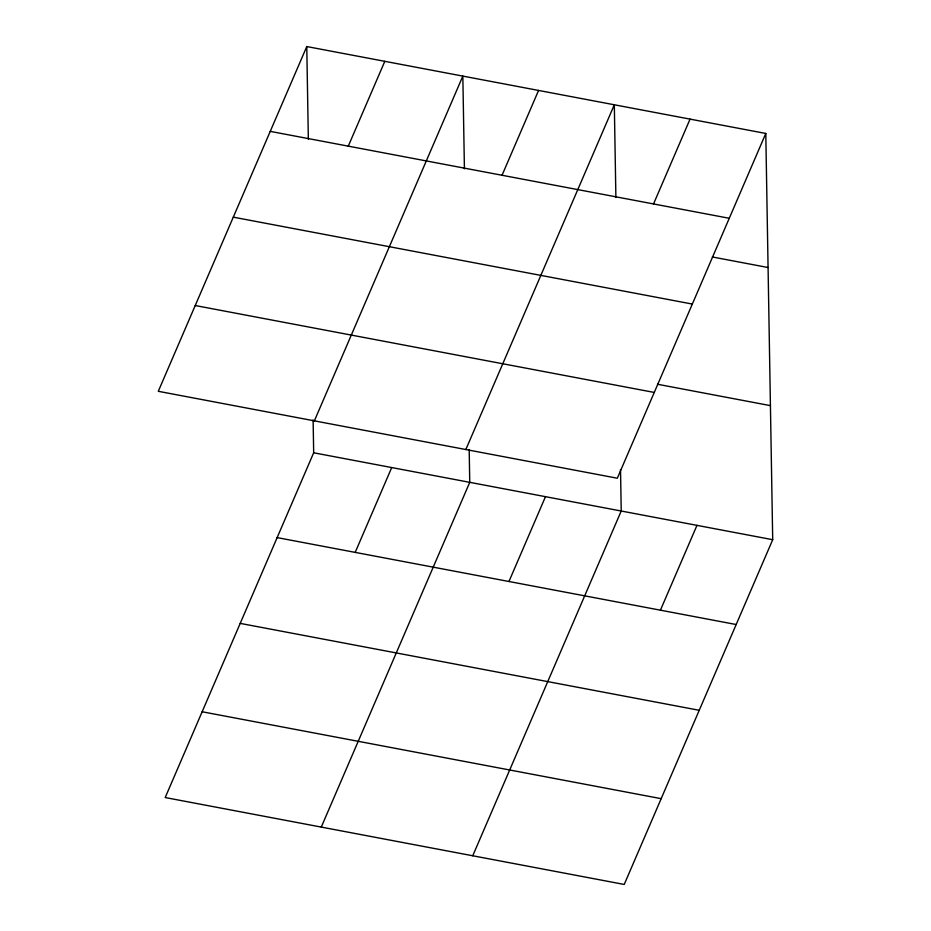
<?xml version="1.0" encoding="UTF-8"?>
<svg xmlns="http://www.w3.org/2000/svg" width="931" height="931" viewBox="0 0 931 931"><rect width="100%" height="100%" fill="white"/><g stroke="black" fill="none" stroke-linecap="round" stroke-linejoin="round"><path stroke-width="1.4" d="M306.776 46.55L158.293 391.299L617.323 478.22L765.794 133.459L306.776 46.55L308.347 139.254M348.275 146.155L384.806 61.33M314.364 420.859L462.835 76.098L464.418 168.802M313.119 419.986L313.677 452.78L165.206 797.541L624.224 884.45L772.707 539.701L765.794 133.459M502.042 175.261L538.572 90.447M355.188 552.386L391.718 467.56M465.837 449.533L614.32 104.784L615.891 197.477M321.276 827.089L469.748 482.339L469.189 449.533M653.527 203.947L690.057 119.121M508.954 581.503L545.485 496.677M472.75 855.764L621.221 511.014L620.523 469.655M660.428 610.177L696.97 525.352M270.234 131.376L729.264 218.285M712.343 256.968L768.075 267.523M233.297 217.156L692.327 304.065M657.53 384.259L770.426 405.637M195.242 305.531L654.26 392.44M313.677 452.78L772.707 539.701M277.147 537.606L736.177 624.526M240.21 623.386L699.228 710.295M202.143 711.761L661.173 798.67"/></g></svg>
